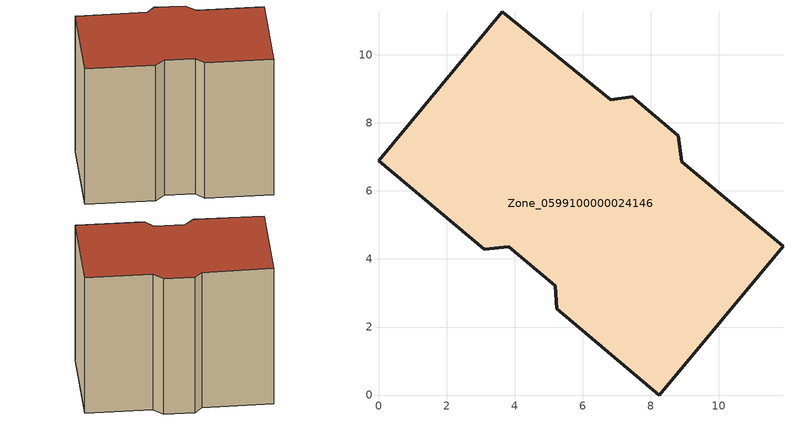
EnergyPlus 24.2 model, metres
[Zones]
Zone_0599100000024146
 floor ground (C_G): 7.46,8.77 8.81,7.62 8.91,6.85 11.89,4.37 8.25,0 5.23,2.53 5.19,3.21 3.82,4.35 3.1,4.29 0,6.89 3.64,11.26 6.82,8.68 z0
 wall outside (C_F): 3.64,11.26 0,6.89 3.1,4.29 3.82,4.35 5.19,3.21 5.23,2.53 8.25,0 11.89,4.37 8.91,6.85 8.81,7.62 7.46,8.77 6.82,8.68 3.64,11.26 z0:8.99
 roof outside (C_R): 6.82,8.68 3.64,11.26 0,6.89 3.1,4.29 3.82,4.35 5.19,3.21 5.23,2.53 8.25,0 11.89,4.37 8.91,6.85 8.81,7.62 7.46,8.77 z8.99
[BUILDING]
Pand.0599100000024146: North Axis=0; Terrain=City; Loads Convergence Tolerance Value=0.04; Temperature Convergence Tolerance Value=0.4; Solar Distribution=FullExterior; Maximum Number of Warmup Days=25; Minimum Number of Warmup Days=1
[Site:Location]
Rotterdam.The.Hague.AP_ZH_NLD Design_Conditions: Latitude=51.96; Longitude=4.45; Time Zone=1; Elevation=-4.5
[SITE:GROUNDTEMPERATURE:BUILDINGSURFACE]
18, 18, 18, 18, 18, 18, 18, 18, 18, 18, 18, 18
[MATERIAL] Thermal Absorptance=0.9; Solar Absorptance=0.7; Visible Absorptance=0.7
Name | Roughness | Thickness | Conductivity | Density | Specific Heat
G.TI.1946 | MediumSmooth | 0.15 | 1 | 540 | 1210
F.TI.1946 | Rough | 0.3 | 0.857143 | 1920 | 840
R.TI.1946 | MediumRough | 0.2 | 0.1 | 1500 | 1000
[CONSTRUCTION]
C_G: G.TI.1946
C_F: F.TI.1946
C_R: R.TI.1946
[ZONE]
Zone_0599100000024146: Type=1; Multiplier=1; Ceiling Height=Autocalculate; Volume=Autocalculate; Floor Area=autocalculate; Part of Total Floor Area=Yes
[ZONEINFILTRATION:DESIGNFLOWRATE]
Infil_Zone_0599100000024146: Zone or ZoneList or Space or SpaceList=Zone_0599100000024146; Schedule=AlwaysOn; Design Flow Rate Calculation Method=Flow/Area; Flow Rate per Floor Area=0.003; Constant Term Coefficient=1; Temperature Term Coefficient=0; Velocity Term Coefficient=0; Velocity Squared Term Coefficient=0
[HVACTEMPLATE:ZONE:IDEALLOADSAIRSYSTEM]
Zone_0599100000024146: Maximum Heating Supply Air Temperature=50; Minimum Cooling Supply Air Temperature=13; Maximum Heating Supply Air Humidity Ratio=0.0156; Minimum Cooling Supply Air Humidity Ratio=0.0077; Heating Limit=NoLimit; Cooling Limit=NoLimit; Dehumidification Control Type=ConstantSensibleHeatRatio; Cooling Sensible Heat Ratio=0.7; Dehumidification Setpoint=60; Humidification Control Type=None; Humidification Setpoint=30; Outdoor Air Method=None; Outdoor Air Flow Rate per Person=0.00944; Outdoor Air Flow Rate per Zone Floor Area=0; Outdoor Air Flow Rate per Zone=0; Demand Controlled Ventilation Type=None; Outdoor Air Economizer Type=NoEconomizer; Heat Recovery Type=None; Sensible Heat Recovery Effectiveness=0.7; Latent Heat Recovery Effectiveness=0.65
[ZONECONTROL:THERMOSTAT]
ThermostatControl_Zone_0599100000024146: Zone or ZoneList=Zone_0599100000024146; Control Type Schedule=DualSetpointControlType; Control 1=Thermostat_Zone_0599100000024146; Temperature Difference Between Cutout And Setpoint=0
[THERMOSTATSETPOINT:DUALSETPOINT]
Thermostat_Zone_0599100000024146: Heating Setpoint Temperature Schedule=HeatingSetpoint_Zone_0599100000024146; Cooling Setpoint Temperature Schedule=CoolingSetpoint_Zone_0599100000024146
[SCHEDULE:COMPACT]
HeatingSetpoint_Zone_0599100000024146: Through: 12/31, For: AllDays, Until: 24:00, 21
CoolingSetpoint_Zone_0599100000024146: Through: 12/31, For: AllDays, Until: 24:00, 24
DualSetpointControlType: Through: 12/31, For: AllDays, Until: 24:00, 4
AlwaysOn: Through: 12/31, For: AllDays, Until: 24:00, 1
